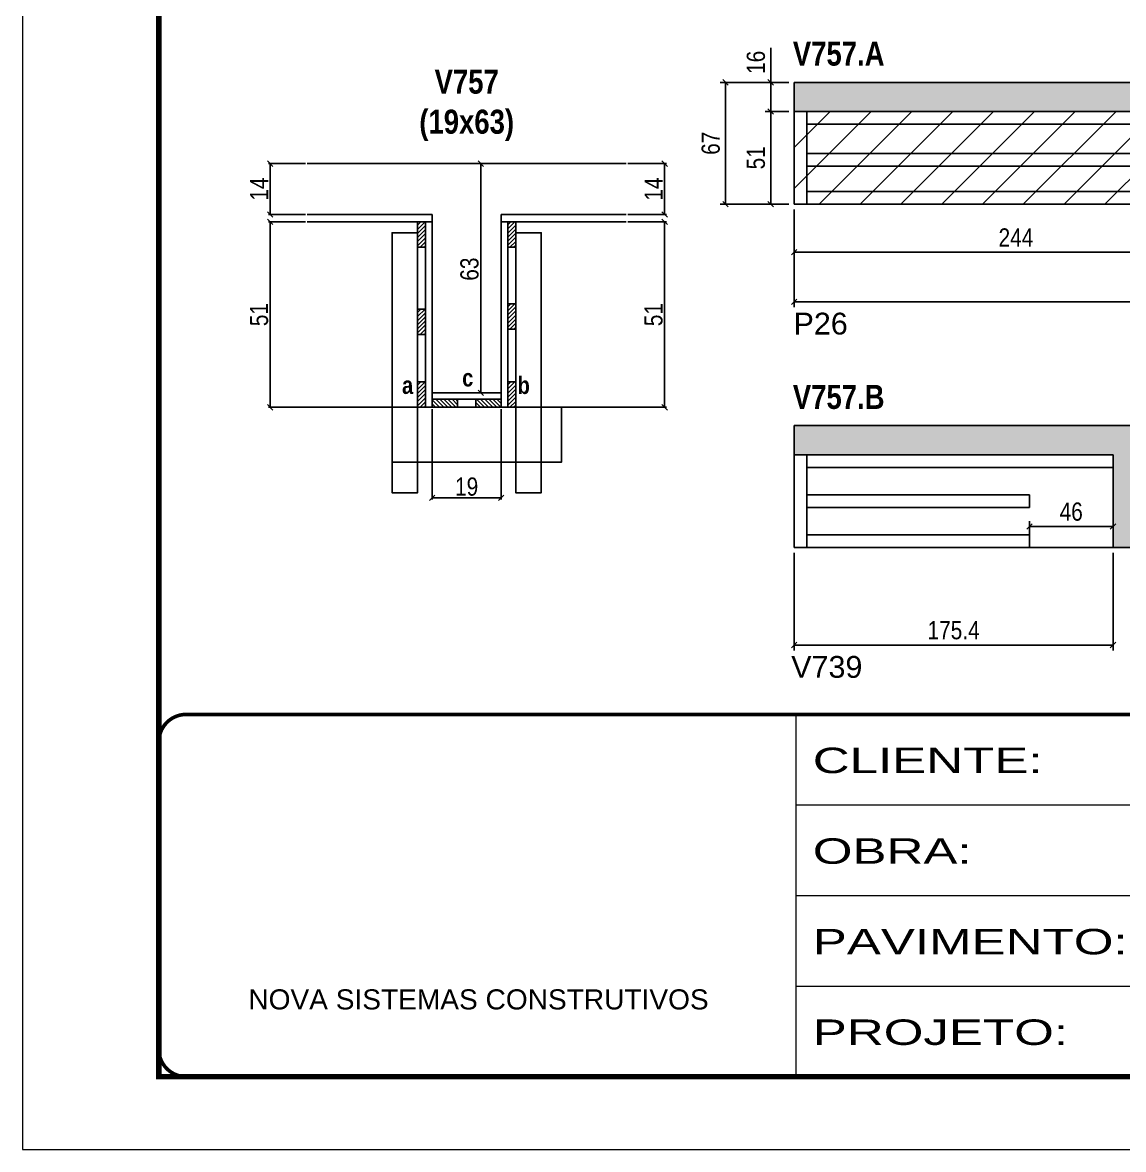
# Model space of a CAD drawing. Extents: x 3309 to 9563, y -2522 to 14608.
# Drawn here: x 4908 to 5513, y 10112 to 10732 of the extents above; entities that cross this region are included whole.
import ezdxf

# ---------------------------------------------------------------- set-up
doc = ezdxf.new("R2010")
doc.units = 0
doc.header["$PDMODE"] = 35
doc.header["$PDSIZE"] = -10
doc.linetypes.add('CONTINUO', pattern=[0])
doc.linetypes.add('DASHED', pattern=[0.75, 0.5, -0.25])
for name, color, linetype in [('5', 5, 'Continuous'), ('COTA', 241, 'Continuous'), ('detalhes', 4, 'Continuous'), ('NOMENCLATURA', 7, 'Continuous'), ('Painéis', 200, 'Continuous'), ('SARR_2.2x7', 40, 'Continuous'), ('SARR_3.5x7', 81, 'Continuous')]:
    doc.layers.add(name, color=color, linetype=linetype)
for name, color, linetype, lineweight in [('CONCRETO', 251, 'Continuous', 25), ('Folhas', 255, 'Continuous', 9), ('Hachura', 251, 'Continuous', 9), ('SARRAFO DE PRESSAO', 251, 'DASHED', 9)]:
    doc.layers.add(name, color=color, linetype=linetype, lineweight=lineweight)
doc.styles.add('ARIAL', font='arial.ttf')
doc.styles.add('COTA TECNICA', font='techl___.ttf', dxfattribs={"height": 10})
doc.styles.add('COTA TECNICA 2X', font='techl___.ttf', dxfattribs={"height": 10})
doc.styles.get("Standard").update_dxf_attribs({"font": 'arial.ttf'})
doc.styles.add('TECNICA', font='techb___.ttf', dxfattribs={"height": 10})
doc.styles.add('Tecnologia', font='')
doc.styles.get('Tecnologia').set_extended_font_data('Forgotten Futurist')
doc.dimstyles.new('PAINEL', dxfattribs={"dimtxt": 10, "dimasz": 3, "dimexe": 3, "dimexo": 3, "dimgap": 3, "dimtad": 1, "dimdec": 1, "dimzin": 12, "dimdsep": 46, "dimtxsty": 'COTA TECNICA', "dimblk1": 'OBLIQUE', "dimblk2": 'OBLIQUE', "dimsah": 1, "dimcen": 0.9, "dimclrd": 4, "dimclre": 4, "dimclrt": 240, "dimadec": 1, "dimazin": 3, "dimtfac": 1, "dimtdec": 1, "dimtmove": 0, "dimatfit": 3, "dimfxl": 1, "dimtolj": 1, "dimtzin": 12, "dimarcsym": 0})
doc.dimstyles.new('SECAO', dxfattribs={"dimscale": 0.333333, "dimtxt": 5, "dimasz": 9, "dimexe": 3, "dimexo": 3, "dimgap": 3, "dimtad": 1, "dimdec": 1, "dimlfac": 0.5, "dimzin": 12, "dimdsep": 46, "dimtxsty": 'COTA TECNICA 2X', "dimblk1": 'OBLIQUE', "dimblk2": 'OBLIQUE', "dimsah": 1, "dimcen": 0.9, "dimclrd": 4, "dimclre": 4, "dimclrt": 240, "dimadec": 1, "dimazin": 3, "dimtfac": 1, "dimtdec": 1, "dimtmove": 0, "dimatfit": 3, "dimfxl": 1, "dimtolj": 1, "dimtzin": 12, "dimarcsym": 0})
pattern_1 = [(135, (38368.6903, -112991.9001), (-1.122532015, -1.122532015), [])]
pattern_2 = [(45, (-118387.018, -22613.2691), (-1.122532015, 1.122532015), [])]
pattern_3 = [(45, (-118387.018, -22701.2691), (-1.122532015, 1.122532015), [])]

# ---------------------------------------------------------------- blocks, each defined once
blk = doc.blocks.new('9999999999')
at = {"color": 30, "linetype": 'CONTINUO'}
for p, q in [((98564.56, 34230.21), (98564.56, 34429.45)), ((98564.56, 34379.64), (99583.98, 34379.64)), ((98564.56, 34329.83), (99487.98, 34329.83)), ((98564.56, 34280.02), (99487.98, 34280.02))]:
    blk.add_line(p, q, dxfattribs=at)
at = {"color": 30, "linetype": 'CONTINUO', "const_width": 2}
blk.add_lwpolyline([(99583.98, 34230.21), (99583.98, 34414.45, 0.414214), (99568.98, 34429.45), (98228.98, 34429.45, 0.414214), (98213.98, 34414.45), (98213.98, 34245.21, 0.414214), (98228.98, 34230.21), (99583.98, 34230.21)], format="xyb", dxfattribs=at)
at = {"layer": 'Folhas'}
blk.add_lwpolyline([(98138.98, 34190.21), (99623.98, 34190.21), (99623.98, 35240.21), (98138.98, 35240.21)], close=True, dxfattribs=at)
at = {"layer": 'Folhas', "color": 30, "const_width": 3}
blk.add_lwpolyline([(98213.98, 34230.21), (99583.98, 34230.21), (99583.98, 35200.21), (98213.98, 35200.21)], close=True, dxfattribs=at)
at = {"color": 7, "linetype": 'Continuous', "ltscale": 5, "style": 'ARIAL'}
blk.add_text('NOVA SISTEMAS CONSTRUTIVOS', height=11.0592, dxfattribs=at).set_placement((98263.19, 34267.21))
at = {"layer": 'Folhas', "color": 7, "style": 'Tecnologia', "width": 1.5}
for s, p in [('CLIENTE:', (98573.65, 34397.17)), ('OBRA:', (98573.65, 34347.31)), ('PAVIMENTO:', (98573.65, 34297.5)), ('PROJETO:', (98573.65, 34247.69))]:
    blk.add_text(s, height=14, dxfattribs=at).set_placement(p)
blk = doc.blocks.new('_Oblique')
at = {"color": 0, "linetype": 'ByBlock', "lineweight": -2}
blk.add_line((-0.5, -0.5), (0.5, 0.5), dxfattribs=at)
blk = doc.blocks.new('*D2615')
at = {"layer": 'COTA', "color": 4, "lineweight": -2, "transparency": 16777216}
for p, q in [((5133.15, 10519.27), (5133.15, 10469.52)), ((5171.15, 10519.27), (5171.15, 10469.52)), ((5171.15, 10470.52), (5133.15, 10470.52))]:
    blk.add_line(p, q, dxfattribs=at)
at = {"layer": 'Defpoints', "color": 0, "transparency": 16777216}
for p in [(5133.15, 10520.27), (5171.15, 10520.27), (5133.15, 10470.52)]:
    blk.add_point(p, dxfattribs=at)
at = {"layer": 'COTA', "color": 4, "lineweight": -2, "transparency": 16777216, "xscale": 3, "yscale": 3, "zscale": 3, "rotation": 180}
blk.add_blockref('_Oblique', (5133.15, 10470.52), dxfattribs=at)
at = {"layer": 'COTA', "color": 4, "lineweight": -2, "transparency": 16777216, "xscale": 3, "yscale": 3, "zscale": 3}
blk.add_blockref('_Oblique', (5171.15, 10470.52), dxfattribs=at)
at = {"layer": 'COTA', "color": 240, "transparency": 16777216, "insert": (5152.15, 10476.61), "char_height": 10, "attachment_point": 5, "style": 'COTA TECNICA 2X'}
blk.add_mtext('\\A1;19', dxfattribs=at)
blk = doc.blocks.new('*D2616')
at = {"layer": 'COTA', "color": 4, "lineweight": -2, "transparency": 16777216}
for p, q in [((5063.45, 10622.27), (5043.1, 10622.27)), ((5044.1, 10622.27), (5044.1, 10520.27)), ((5124.15, 10520.27), (5043.1, 10520.27))]:
    blk.add_line(p, q, dxfattribs=at)
at = {"layer": 'Defpoints', "color": 0, "transparency": 16777216}
for p in [(5064.45, 10622.27), (5044.1, 10520.27), (5125.15, 10520.27, 0)]:
    blk.add_point(p, dxfattribs=at)
at = {"layer": 'COTA', "color": 4, "lineweight": -2, "transparency": 16777216, "xscale": 3, "yscale": 3, "zscale": 3}
for p, rotation in [((5044.1, 10622.27), 90), ((5044.1, 10520.27), 270)]:
    blk.add_blockref('_Oblique', p, dxfattribs=dict(at, rotation=rotation))
at = {"layer": 'COTA', "color": 240, "transparency": 16777216, "insert": (5037.99, 10571.27), "char_height": 10, "attachment_point": 5, "rotation": 90, "style": 'COTA TECNICA 2X'}
blk.add_mtext('\\A1;51', dxfattribs=at)
blk = doc.blocks.new('*D2617')
at = {"layer": 'COTA', "color": 4, "lineweight": -2, "transparency": 16777216}
for p, q in [((5240.85, 10622.27), (5262.07, 10622.27)), ((5261.07, 10622.27), (5261.07, 10520.27)), ((5180.15, 10520.27), (5262.07, 10520.27))]:
    blk.add_line(p, q, dxfattribs=at)
at = {"layer": 'Defpoints', "color": 0, "transparency": 16777216}
for p in [(5239.85, 10622.27), (5179.15, 10520.27, 0), (5261.07, 10520.27)]:
    blk.add_point(p, dxfattribs=at)
at = {"layer": 'COTA', "color": 4, "lineweight": -2, "transparency": 16777216, "xscale": 3, "yscale": 3, "zscale": 3}
for p, rotation in [((5261.07, 10622.27), 90), ((5261.07, 10520.27), 270)]:
    blk.add_blockref('_Oblique', p, dxfattribs=dict(at, rotation=rotation))
at = {"layer": 'COTA', "color": 240, "transparency": 16777216, "insert": (5254.96, 10571.27), "char_height": 10, "attachment_point": 5, "rotation": 90, "style": 'COTA TECNICA 2X'}
blk.add_mtext('\\A1;51', dxfattribs=at)
blk = doc.blocks.new('*D2618')
at = {"layer": 'COTA', "color": 4, "lineweight": -2, "transparency": 16777216}
for p, q in [((5170.15, 10654.27), (5158.98, 10654.27)), ((5159.98, 10528.27), (5159.98, 10654.27)), ((5170.15, 10528.27), (5158.98, 10528.27))]:
    blk.add_line(p, q, dxfattribs=at)
at = {"layer": 'Defpoints', "color": 0, "transparency": 16777216}
for p in [(5159.98, 10654.27), (5171.15, 10654.27), (5171.15, 10528.27)]:
    blk.add_point(p, dxfattribs=at)
at = {"layer": 'COTA', "color": 4, "lineweight": -2, "transparency": 16777216, "xscale": 3, "yscale": 3, "zscale": 3}
for p, rotation in [((5159.98, 10654.27), 90), ((5159.98, 10528.27), 270)]:
    blk.add_blockref('_Oblique', p, dxfattribs=dict(at, rotation=rotation))
at = {"layer": 'COTA', "color": 240, "transparency": 16777216, "insert": (5153.76, 10596.27), "char_height": 10, "attachment_point": 5, "rotation": 90, "style": 'COTA TECNICA 2X'}
blk.add_mtext('\\A1;63', dxfattribs=at)
blk = doc.blocks.new('*D2619')
at = {"layer": 'COTA', "color": 4, "lineweight": -2, "transparency": 16777216}
for p, q in [((5240.85, 10654.27), (5262.07, 10654.27)), ((5261.07, 10626.27), (5261.07, 10654.27)), ((5240.85, 10626.27), (5262.07, 10626.27))]:
    blk.add_line(p, q, dxfattribs=at)
at = {"layer": 'Defpoints', "color": 0, "transparency": 16777216}
for p in [(5239.85, 10654.27), (5261.07, 10654.27), (5239.85, 10626.27)]:
    blk.add_point(p, dxfattribs=at)
at = {"layer": 'COTA', "color": 4, "lineweight": -2, "transparency": 16777216, "xscale": 3, "yscale": 3, "zscale": 3}
for p, rotation in [((5261.07, 10654.27), 90), ((5261.07, 10626.27), 270)]:
    blk.add_blockref('_Oblique', p, dxfattribs=dict(at, rotation=rotation))
at = {"layer": 'COTA', "color": 240, "transparency": 16777216, "insert": (5255, 10640.27), "char_height": 10, "attachment_point": 5, "rotation": 90, "style": 'COTA TECNICA 2X'}
blk.add_mtext('\\A1;14', dxfattribs=at)
blk = doc.blocks.new('*D2620')
at = {"layer": 'COTA', "color": 4, "lineweight": -2, "transparency": 16777216}
for p, q in [((5063.45, 10654.27), (5043.1, 10654.27)), ((5044.1, 10626.27), (5044.1, 10654.27)), ((5063.45, 10626.27), (5043.1, 10626.27))]:
    blk.add_line(p, q, dxfattribs=at)
at = {"layer": 'Defpoints', "color": 0, "transparency": 16777216}
for p in [(5044.1, 10654.27), (5064.45, 10654.27), (5064.45, 10626.27)]:
    blk.add_point(p, dxfattribs=at)
at = {"layer": 'COTA', "color": 4, "lineweight": -2, "transparency": 16777216, "xscale": 3, "yscale": 3, "zscale": 3}
for p, rotation in [((5044.1, 10654.27), 90), ((5044.1, 10626.27), 270)]:
    blk.add_blockref('_Oblique', p, dxfattribs=dict(at, rotation=rotation))
at = {"layer": 'COTA', "color": 240, "transparency": 16777216, "insert": (5038.03, 10640.27), "char_height": 10, "attachment_point": 5, "rotation": 90, "style": 'COTA TECNICA 2X'}
blk.add_mtext('\\A1;14', dxfattribs=at)
blk = doc.blocks.new('*D5261')
at = {"layer": 'COTA', "color": 4, "lineweight": -2, "transparency": 16777216}
for p, q in [((5329.3, 10682.99), (5316.4, 10682.99)), ((5319.4, 10682.99), (5319.4, 10631.99)), ((5329.3, 10631.99), (5316.4, 10631.99))]:
    blk.add_line(p, q, dxfattribs=at)
at = {"layer": 'Defpoints', "color": 0, "transparency": 16777216}
for p in [(5332.3, 10682.99), (5319.4, 10631.99), (5332.3, 10631.99)]:
    blk.add_point(p, dxfattribs=at)
at = {"layer": 'COTA', "color": 4, "lineweight": -2, "transparency": 16777216, "xscale": 3, "yscale": 3, "zscale": 3}
for p, rotation in [((5319.4, 10682.99), 90), ((5319.4, 10631.99), 270)]:
    blk.add_blockref('_Oblique', p, dxfattribs=dict(at, rotation=rotation))
at = {"layer": 'COTA', "color": 240, "transparency": 16777216, "insert": (5311.29, 10657.49), "char_height": 10, "attachment_point": 5, "rotation": 90, "style": 'COTA TECNICA'}
blk.add_mtext('\\A1;51', dxfattribs=at)
blk = doc.blocks.new('*D5262')
at = {"layer": 'COTA', "color": 4, "lineweight": -2, "transparency": 16777216}
for p, q in [((5332.3, 10628.99), (5332.3, 10602.62)), ((5576.3, 10628.99), (5576.3, 10602.62)), ((5332.3, 10605.62), (5576.3, 10605.62))]:
    blk.add_line(p, q, dxfattribs=at)
at = {"layer": 'Defpoints', "color": 0, "transparency": 16777216}
for p in [(5332.3, 10631.99), (5576.3, 10631.99), (5576.3, 10605.62)]:
    blk.add_point(p, dxfattribs=at)
at = {"layer": 'COTA', "color": 4, "lineweight": -2, "transparency": 16777216, "xscale": 3, "yscale": 3, "zscale": 3, "rotation": 180}
blk.add_blockref('_Oblique', (5332.3, 10605.62), dxfattribs=at)
at = {"layer": 'COTA', "color": 4, "lineweight": -2, "transparency": 16777216, "xscale": 3, "yscale": 3, "zscale": 3}
blk.add_blockref('_Oblique', (5576.3, 10605.62), dxfattribs=at)
at = {"layer": 'COTA', "color": 240, "transparency": 16777216, "insert": (5454.3, 10613.69), "char_height": 10, "attachment_point": 5, "style": 'COTA TECNICA'}
blk.add_mtext('\\A1;244', dxfattribs=at)
blk = doc.blocks.new('*D5266')
at = {"layer": 'COTA', "color": 4, "lineweight": -2, "transparency": 16777216}
for p, q in [((5332.3, 10628.99), (5332.3, 10575.32)), ((6082.8, 10628.99), (6082.8, 10575.32)), ((6082.8, 10578.32), (5332.3, 10578.32))]:
    blk.add_line(p, q, dxfattribs=at)
at = {"layer": 'Defpoints', "color": 0, "transparency": 16777216}
for p in [(5332.3, 10631.99), (6082.8, 10631.99), (5332.3, 10578.32)]:
    blk.add_point(p, dxfattribs=at)
at = {"layer": 'COTA', "color": 4, "lineweight": -2, "transparency": 16777216, "xscale": 3, "yscale": 3, "zscale": 3, "rotation": 180}
blk.add_blockref('_Oblique', (5332.3, 10578.32), dxfattribs=at)
at = {"layer": 'COTA', "color": 4, "lineweight": -2, "transparency": 16777216, "xscale": 3, "yscale": 3, "zscale": 3}
blk.add_blockref('_Oblique', (6082.8, 10578.32), dxfattribs=at)
at = {"layer": 'COTA', "color": 240, "transparency": 16777216, "insert": (5707.55, 10586.43), "char_height": 10, "attachment_point": 5, "style": 'COTA TECNICA'}
blk.add_mtext('\\A1;750.5', dxfattribs=at)
blk = doc.blocks.new('*D5267')
at = {"layer": 'COTA', "color": 4, "lineweight": -2, "transparency": 16777216}
for p, q in [((5319.4, 10698.99), (5319.4, 10718.01)), ((5329.3, 10698.99), (5316.4, 10698.99)), ((5319.4, 10682.99), (5319.4, 10698.99)), ((5329.3, 10682.99), (5316.4, 10682.99))]:
    blk.add_line(p, q, dxfattribs=at)
at = {"layer": 'Defpoints', "color": 0, "transparency": 16777216}
for p in [(5319.4, 10698.99), (5332.3, 10698.99), (5332.3, 10682.99)]:
    blk.add_point(p, dxfattribs=at)
at = {"layer": 'COTA', "color": 4, "lineweight": -2, "transparency": 16777216, "xscale": 3, "yscale": 3, "zscale": 3}
for p, rotation in [((5319.4, 10698.99), 90), ((5319.4, 10682.99), 270)]:
    blk.add_blockref('_Oblique', p, dxfattribs=dict(at, rotation=rotation))
at = {"layer": 'COTA', "color": 240, "transparency": 16777216, "insert": (5311.3, 10710), "char_height": 10, "attachment_point": 5, "rotation": 90, "style": 'COTA TECNICA'}
blk.add_mtext('\\A1;16', dxfattribs=at)
blk = doc.blocks.new('*D5268')
at = {"layer": 'COTA', "color": 4, "lineweight": -2, "transparency": 16777216}
for p, q in [((5329.3, 10698.99), (5291.53, 10698.99)), ((5294.53, 10631.99), (5294.53, 10698.99)), ((5329.3, 10631.99), (5291.53, 10631.99))]:
    blk.add_line(p, q, dxfattribs=at)
at = {"layer": 'Defpoints', "color": 0, "transparency": 16777216}
for p in [(5294.53, 10698.99), (5332.3, 10698.99), (5332.3, 10631.99)]:
    blk.add_point(p, dxfattribs=at)
at = {"layer": 'COTA', "color": 4, "lineweight": -2, "transparency": 16777216, "xscale": 3, "yscale": 3, "zscale": 3}
for p, rotation in [((5294.53, 10698.99), 90), ((5294.53, 10631.99), 270)]:
    blk.add_blockref('_Oblique', p, dxfattribs=dict(at, rotation=rotation))
at = {"layer": 'COTA', "color": 240, "transparency": 16777216, "insert": (5286.43, 10665.49), "char_height": 10, "attachment_point": 5, "rotation": 90, "style": 'COTA TECNICA'}
blk.add_mtext('\\A1;67', dxfattribs=at)
blk = doc.blocks.new('*D5272')
at = {"layer": 'COTA', "color": 4, "lineweight": -2, "transparency": 16777216}
for p, q in [((5332.3, 10440.21), (5332.3, 10386.53)), ((5507.7, 10440.21), (5507.7, 10386.53)), ((5332.3, 10389.53), (5507.7, 10389.53))]:
    blk.add_line(p, q, dxfattribs=at)
at = {"layer": 'Defpoints', "color": 0, "transparency": 16777216}
for p in [(5332.3, 10443.21), (5507.7, 10443.21), (5507.7, 10389.53)]:
    blk.add_point(p, dxfattribs=at)
at = {"layer": 'COTA', "color": 4, "lineweight": -2, "transparency": 16777216, "xscale": 3, "yscale": 3, "zscale": 3, "rotation": 180}
blk.add_blockref('_Oblique', (5332.3, 10389.53), dxfattribs=at)
at = {"layer": 'COTA', "color": 4, "lineweight": -2, "transparency": 16777216, "xscale": 3, "yscale": 3, "zscale": 3}
blk.add_blockref('_Oblique', (5507.7, 10389.53), dxfattribs=at)
at = {"layer": 'COTA', "color": 240, "transparency": 16777216, "insert": (5420, 10397.64), "char_height": 10, "attachment_point": 5, "style": 'COTA TECNICA'}
blk.add_mtext('\\A1;175.4', dxfattribs=at)
blk = doc.blocks.new('*D5273')
at = {"layer": 'COTA', "color": 4, "lineweight": -2, "transparency": 16777216}
for p, q in [((5461.7, 10446.21), (5461.7, 10457.75)), ((5507.7, 10446.21), (5507.7, 10457.75)), ((5507.7, 10454.75), (5461.7, 10454.75))]:
    blk.add_line(p, q, dxfattribs=at)
at = {"layer": 'Defpoints', "color": 0, "transparency": 16777216}
for p in [(5461.7, 10454.75), (5461.7, 10443.21), (5507.7, 10443.21)]:
    blk.add_point(p, dxfattribs=at)
at = {"layer": 'COTA', "color": 4, "lineweight": -2, "transparency": 16777216, "xscale": 3, "yscale": 3, "zscale": 3, "rotation": 180}
blk.add_blockref('_Oblique', (5461.7, 10454.75), dxfattribs=at)
at = {"layer": 'COTA', "color": 4, "lineweight": -2, "transparency": 16777216, "xscale": 3, "yscale": 3, "zscale": 3}
blk.add_blockref('_Oblique', (5507.7, 10454.75), dxfattribs=at)
at = {"layer": 'COTA', "color": 240, "transparency": 16777216, "insert": (5484.7, 10462.85), "char_height": 10, "attachment_point": 5, "style": 'COTA TECNICA'}
blk.add_mtext('\\A1;46', dxfattribs=at)

msp = doc.modelspace()

# ---------------------------------------------------------------- hatches: boundary and pattern name
at = {"layer": 'COTA'}
h = msp.add_hatch(dxfattribs=at)
h.set_pattern_fill('AR-CONC', color=256, scale=0.03)
h.paths.add_polyline_path([(6112.8, 10682.99), (6288.2, 10682.99), (6288.2, 10698.99), (5332.3, 10698.99), (5332.3, 10682.99), (6082.8, 10682.99), (6082.8, 10631.99), (6112.8, 10631.99)])
h = msp.add_hatch(dxfattribs=at)
h.set_pattern_fill('AR-CONC', color=256, scale=0.03)
h.set_pattern_definition([(50, (0, -188.7883), (5.46554, -0.4781726), [0.5715, -6.2865]), (355, (0, -188.7883), (-1.0573026, 5.7317054), [0.4572, -5.0292175]), (100.451445, (0.4555, -188.828), (4.4082374, 5.2535326), [0.4857003, -5.3427073]), (46.1842, (0, -187.264), (8.1323712, -1.26127), [0.85725, -9.42975]), (96.63556, (0.678, -187.369), (7.122124, 7.4227837), [0.7285507, -8.014068]), (351.18415, (0, -187.264), (7.122124, 7.422784), [0.685799, -7.543792]), (21, (0.762, -187.6453), (4.5484317, -3.067956), [0.5715, -6.2865]), (326, (0.762, -187.6453), (1.8540609, 5.525639), [0.4572, -5.0292]), (71.451445, (1.141, -187.901), (6.4024926, 2.457683), [0.4857003, -5.3426981]), (37.5, (0, -188.7883), (0.0926581, 2.53665117), [0, -4.96824, 0, -5.1054, 0, -5.04825]), (7.5, (0, -188.7883), (2.0045899, 3.00541724), [0, -2.91084, 0, -4.85394, 0, -1.92405]), (327.5, (-1.6993, -188.7883), (4.06771786, -0.17186232), [0, -1.905, 0, -5.9436, 0, -7.8867]), (317.5, (-2.4613, -188.7883), (4.4438754, 0.7627947), [0, -2.4765, 0, -3.94716, 0, -5.6007])])
h.paths.add_polyline_path([(5507.7, 10443.21), (5537.7, 10443.21), (5537.7, 10494.21), (6288.2, 10494.21), (6288.2, 10510.21), (5332.3, 10510.21), (5332.3, 10494.21), (5507.7, 10494.21)])
at = {"layer": 'Hachura', "linetype": 'ByBlock'}
h = msp.add_hatch(dxfattribs=at)
h.set_pattern_fill('ANSI31', color=256, scale=5)
h.set_pattern_definition([(45, (-19.033, 1899.267), (-11.22532, 11.22532), [])])
h.paths.add_polyline_path([(5576.3, 10682.99), (5332.3, 10682.99), (5332.3, 10631.99), (5576.3, 10631.99)])
h.paths.add_polyline_path([(5669.3, 10682.99), (5576.3, 10682.99), (5576.3, 10631.99), (5669.3, 10631.99)])
h.paths.add_polyline_path([(5913.3, 10682.99), (5669.3, 10682.99), (5669.3, 10631.99), (5913.3, 10631.99)])
h.paths.add_polyline_path([(6082.8, 10682.99), (5913.3, 10682.99), (5913.3, 10631.99), (6082.8, 10631.99)])
at = {"layer": 'SARR_2.2x7'}
h = msp.add_hatch(dxfattribs=at)
h.set_pattern_fill('ANSI31', color=256, scale=0.5)
h.set_pattern_definition(pattern_2)
h.paths.add_polyline_path([(5125.15, 10608.27), (5129.55, 10608.27), (5129.55, 10622.27), (5125.15, 10622.27)])
h = msp.add_hatch(dxfattribs=at)
h.set_pattern_fill('ANSI31', color=256, scale=0.5)
h.set_pattern_definition(pattern_2)
h.paths.add_polyline_path([(5179.15, 10608.27), (5174.75, 10608.27), (5174.75, 10622.27), (5179.15, 10622.27)])
h = msp.add_hatch(dxfattribs=at)
h.set_pattern_fill('ANSI31', color=256, scale=0.5)
h.set_pattern_definition([(45, (-118387.018, -22661.2691), (-1.122532015, 1.122532015), [])])
h.paths.add_polyline_path([(5125.15, 10560.27), (5129.55, 10560.27), (5129.55, 10574.27), (5125.15, 10574.27)])
h = msp.add_hatch(dxfattribs=at)
h.set_pattern_fill('ANSI31', color=256, scale=0.5)
h.set_pattern_definition([(45, (-118387.018, -22658.2691), (-1.122532015, 1.122532015), [])])
h.paths.add_polyline_path([(5179.15, 10563.27), (5174.75, 10563.27), (5174.75, 10577.27), (5179.15, 10577.27)])
h = msp.add_hatch(dxfattribs=at)
h.set_pattern_fill('ANSI31', color=256, scale=0.5)
h.set_pattern_definition(pattern_3)
h.paths.add_polyline_path([(5125.15, 10520.27), (5129.55, 10520.27), (5129.55, 10534.27), (5125.15, 10534.27)])
h = msp.add_hatch(dxfattribs=at)
h.set_pattern_fill('ANSI31', color=256, scale=0.5)
h.set_pattern_definition(pattern_3)
h.paths.add_polyline_path([(5179.15, 10520.27), (5174.75, 10520.27), (5174.75, 10534.27), (5179.15, 10534.27)])
h = msp.add_hatch(dxfattribs=at)
h.set_pattern_fill('ANSI31', color=256, scale=0.5, angle=90)
h.set_pattern_definition(pattern_1)
h.paths.add_polyline_path([(5147.15, 10520.27), (5147.15, 10524.67), (5133.15, 10524.67), (5133.15, 10520.27)])
h = msp.add_hatch(dxfattribs=at)
h.set_pattern_fill('ANSI31', color=256, scale=0.5, angle=90)
h.set_pattern_definition(pattern_1)
h.paths.add_polyline_path([(5157.15, 10524.67), (5157.15, 10520.27), (5171.15, 10520.27), (5171.15, 10524.67)])

# ---------------------------------------------------------------- linework, layer by layer
at = {"layer": 'CONCRETO', "linetype": 'Continuous'}
msp.add_line((5239.85, 10654.27), (5064.45, 10654.27), dxfattribs=at)
at = {"layer": 'COTA'}
for p, q in [((5332.3, 10682.99), (5332.3, 10698.99)), ((5332.3, 10698.99), (6288.2, 10698.99)), ((6288.2, 10510.21), (5332.3, 10510.21)), ((5332.3, 10494.21), (5332.3, 10510.21)), ((5537.7, 10443.21), (5507.7, 10443.21))]:
    msp.add_line(p, q, dxfattribs=at)
at = {"layer": 'Painéis', "linetype": 'ByBlock'}
for p, q in [((6082.8, 10682.99), (5332.3, 10682.99)), ((5332.3, 10682.99), (5332.3, 10631.99)), ((5332.3, 10631.99), (6082.8, 10631.99)), ((5507.7, 10494.21), (5332.3, 10494.21)), ((5332.3, 10494.21), (5332.3, 10443.21)), ((5507.7, 10443.21), (5507.7, 10494.21)), ((5332.3, 10443.21), (5507.7, 10443.21))]:
    msp.add_line(p, q, dxfattribs=at)
at = {"layer": 'Painéis', "linetype": 'Continuous', "elevation": 0}
for points in [[(5064.45, 10622.27), (5133.15, 10622.27), (5133.15, 10626.27), (5064.45, 10626.27)], [(5239.85, 10622.27), (5171.15, 10622.27), (5171.15, 10626.27), (5239.85, 10626.27)]]:
    msp.add_lwpolyline(points, dxfattribs=at)
at = {"layer": 'Painéis', "linetype": 'Continuous'}
for points in [[(5129.55, 10520.27), (5129.55, 10622.27), (5133.15, 10622.27), (5133.15, 10520.27)], [(5174.75, 10520.27), (5174.75, 10622.27), (5171.15, 10622.27), (5171.15, 10520.27)], [(5171.15, 10528.27), (5133.15, 10528.27), (5133.15, 10524.67), (5171.15, 10524.67)]]:
    msp.add_lwpolyline(points, close=True, dxfattribs=at)
at = {"layer": 'SARR_2.2x7', "linetype": 'Continuous'}
for p, q in [((5339.3, 10631.99), (5339.3, 10682.99)), ((5339.3, 10675.99), (5576.3, 10675.99)), ((5339.3, 10659.83), (5576.3, 10659.83)), ((5339.3, 10652.83), (5576.3, 10652.83)), ((5339.3, 10638.99), (5576.3, 10638.99)), ((5339.3, 10494.21), (5339.3, 10443.21)), ((5507.7, 10487.21), (5339.3, 10487.21)), ((5461.7, 10472.21), (5339.3, 10472.21)), ((5461.7, 10465.21), (5461.7, 10472.21)), ((5461.7, 10465.21), (5339.3, 10465.21)), ((5461.7, 10450.21), (5339.3, 10450.21)), ((5461.7, 10443.21), (5461.7, 10450.21))]:
    msp.add_line(p, q, dxfattribs=at)
at = {"layer": 'SARR_2.2x7'}
for points in [[(5129.55, 10622.27), (5129.55, 10608.27), (5125.15, 10608.27), (5125.15, 10622.27)], [(5174.75, 10622.27), (5174.75, 10608.27), (5179.15, 10608.27), (5179.15, 10622.27)], [(5129.55, 10574.27), (5129.55, 10560.27), (5125.15, 10560.27), (5125.15, 10574.27)], [(5174.75, 10577.27), (5174.75, 10563.27), (5179.15, 10563.27), (5179.15, 10577.27)], [(5129.55, 10534.27), (5129.55, 10520.27), (5125.15, 10520.27), (5125.15, 10534.27)], [(5174.75, 10534.27), (5174.75, 10520.27), (5179.15, 10520.27), (5179.15, 10534.27)], [(5133.15, 10524.67), (5147.15, 10524.67), (5147.15, 10520.27), (5133.15, 10520.27)], [(5171.15, 10524.67), (5157.15, 10524.67), (5157.15, 10520.27), (5171.15, 10520.27)]]:
    msp.add_lwpolyline(points, close=True, dxfattribs=at)
at = {"layer": 'SARR_3.5x7'}
for points in [[(5125.15, 10616.27), (5111.15, 10616.27), (5111.15, 10473.29), (5125.15, 10473.29)], [(5179.15, 10616.27), (5193.15, 10616.27), (5193.15, 10473.29), (5179.15, 10473.29)], [(5111.15, 10520.27), (5204.34, 10520.27), (5204.34, 10490.18), (5111.15, 10490.18)]]:
    msp.add_lwpolyline(points, close=True, dxfattribs=at)

# ---------------------------------------------------------------- block references
at = {"layer": 'SARRAFO DE PRESSAO', "color": 6, "linetype": 'ByBlock'}
msp.add_blockref('9999999999', (-93231.11, -24078.07), dxfattribs=at)

# ---------------------------------------------------------------- texts
at = {"layer": '5', "linetype": 'Continuous'}
for s, rotation, p in [('P26', 0.00004, (5331.96, 10560.31)), ('V739', 359.99996, (5330.69, 10371.52))]:
    msp.add_text(s, height=12, rotation=rotation, dxfattribs=at).set_placement(p)
at = {"layer": 'detalhes', "style": 'TECNICA'}
for s, p in [('c', (5149.7, 10531.74)), ('b', (5180.19, 10527.62)), ('a', (5116.63, 10527.63))]:
    msp.add_text(s, height=9.6, dxfattribs=at).set_placement(p)
at = {"layer": 'NOMENCLATURA', "style": 'TECNICA'}
for s, p in [('V757.A', (5331.58, 10708.18)), ('V757.B', (5331.58, 10519.39))]:
    msp.add_text(s, height=13.2, dxfattribs=at).set_placement(p)
at = {"layer": 'NOMENCLATURA', "insert": (5152.18, 10705.96), "char_height": 13.2, "attachment_point": 2, "style": 'TECNICA'}
msp.add_mtext_dynamic_manual_height_columns('V757\\P(19x63)', width=300.2766, gutter_width=1, heights=[0], dxfattribs=at)

# ---------------------------------------------------------------- dimensions: what is measured, and where the dimension line sits
at = {"layer": 'COTA'}
for base, p1, p2, angle, dimstyle, picture, middle in [((5319.4, 10698.99), (5332.3, 10682.99), (5332.3, 10698.99), 90, 'PAINEL', '*D5267', (5311.3, 10710)), ((5294.53, 10698.99), (5332.3, 10631.99), (5332.3, 10698.99), 90, 'PAINEL', '*D5268', (5286.43, 10665.49)), ((5319.4, 10631.99), (5332.3, 10682.99), (5332.3, 10631.99), 90, 'PAINEL', '*D5261', (5311.29, 10657.49)), ((5044.1, 10654.27), (5064.45, 10626.27), (5064.45, 10654.27), 90, 'SECAO', '*D2620', (5038.03, 10640.27)), ((5261.07, 10654.27), (5239.85, 10626.27), (5239.85, 10654.27), 90, 'SECAO', '*D2619', (5255, 10640.27)), ((5044.1, 10520.27, 0), (5064.45, 10622.27), (5125.15, 10520.27), 90, 'SECAO', '*D2616', (5037.99, 10571.27, 0)), ((5261.07, 10520.27, 0), (5239.85, 10622.27), (5179.15, 10520.27), 90, 'SECAO', '*D2617', (5254.96, 10571.27, 0)), ((5461.7, 10454.75), (5507.7, 10443.21), (5461.7, 10443.21), 180, 'PAINEL', '*D5273', (5484.7, 10462.85)), ((5507.7, 10389.53), (5332.3, 10443.21), (5507.7, 10443.21), 180, 'PAINEL', '*D5272', (5420, 10397.64))]:
    dim = msp.add_linear_dim(base=base, p1=p1, p2=p2, angle=angle, dimstyle=dimstyle, dxfattribs=at)
    dim.commit()
    dim.dimension.update_dxf_attribs({"geometry": picture, "text_midpoint": middle})
for base, p1, p2, angle, picture, middle in [((5159.98, 10654.27), (5171.15, 10528.27), (5171.15, 10654.27), 90, '*D2618', (5159.98, 10596.27)), ((5133.15, 10470.52), (5171.15, 10520.27), (5133.15, 10520.27), 180, '*D2615', (5152.15, 10470.52))]:
    dim = msp.add_linear_dim(base=base, p1=p1, p2=p2, angle=angle, dimstyle='SECAO', dxfattribs=at)
    dim.commit()
    dim.dimension.update_dxf_attribs({"geometry": picture, "text_midpoint": middle, "dimtype": 160})
for base, p1, p2, picture, middle in [((5576.3, 10605.62), (5332.3, 10631.99), (5576.3, 10631.99), '*D5262', (5454.3, 10613.69)), ((5332.3, 10578.32), (6082.8, 10631.99), (5332.3, 10631.99), '*D5266', (5707.55, 10586.43))]:
    dim = msp.add_linear_dim(base=base, p1=p1, p2=p2, dimstyle='PAINEL', dxfattribs=at)
    dim.commit()
    dim.dimension.update_dxf_attribs({"geometry": picture, "text_midpoint": middle})

doc.saveas('drawing.dxf')
